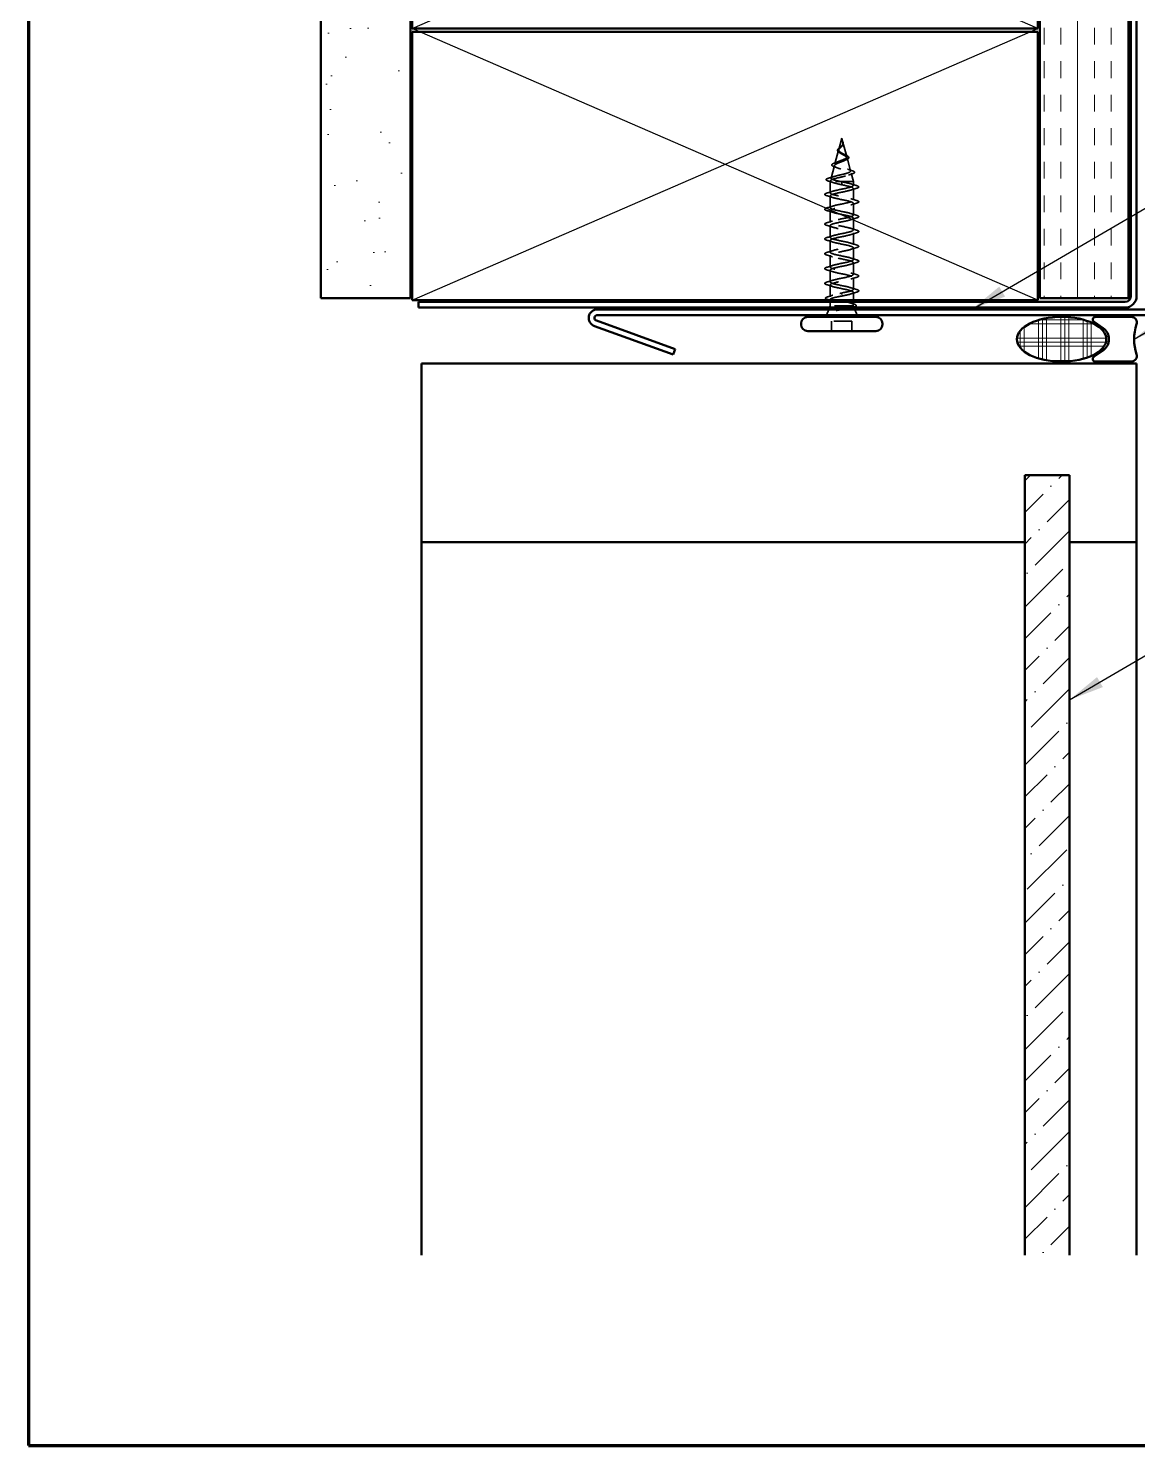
# Model space of a CAD drawing. Header units: inches. Extents: x 0.6 to 33.4, y 0.6 to 21.4.
# Drawn here: x 0.6 to 6.8, y 0.6 to 8.53 of the extents above; entities that cross this region are included whole.
import ezdxf

# ---------------------------------------------------------------- set-up
doc = ezdxf.new("R2010")
doc.units = ezdxf.units.IN
doc.header["$LTSCALE"] = 2
doc.header["$MEASUREMENT"] = 0
doc.linetypes.add('DASHED', pattern=[0.2067, 0.1654, -0.0413])
for name, color, linetype, lineweight in [('Border (ANSI)', 7, 'Continuous', 70), ('Hatch (ANSI)', 7, 'Continuous', 18), ('Hidden (ANSI)', 7, 'DASHED', 35), ('Sketch Geometry (ANSI)', 7, 'Continuous', 25), ('Symbol (ANSI)', 7, 'Continuous', 25), ('Visible (ANSI)', 7, 'Continuous', 50)]:
    doc.layers.add(name, color=color, linetype=linetype, lineweight=lineweight)
doc.styles.add('Note Text (ANSI)', font='tahoma.ttf')
doc.dimstyles.new('Default (ANSI)$7', dxfattribs={"dimscale": 2, "dimtxt": 0.12, "dimasz": 0.098425, "dimexe": 0.125, "dimexo": 0.0625, "dimgap": 0.031496, "dimtad": 0, "dimtih": 1, "dimtoh": 1, "dimrnd": 1e-08, "dimzin": 4, "dimdsep": 46, "dimtxsty": 'Note Text (ANSI)', "dimcen": 0.09, "dimdle": 0.393701, "dimclrd": 256, "dimclre": 256, "dimclrt": 256, "dimadec": 0, "dimazin": 1, "dimtfac": 1, "dimtofl": 0, "dimtmove": 0, "dimatfit": 3, "dimfxl": 0, "dimtolj": 1, "dimtzin": 4, "dimlwd": -1, "dimlwe": -1, "dimarcsym": 0})

# ---------------------------------------------------------------- blocks, each defined once
blk = doc.blocks.new('Borders ATAS A Border')
at = {"layer": 'Border (ANSI)'}
for p, q in [((0.3, 10.7), (0.3, 0.3)), ((0.3, 0.3), (16.7, 0.3))]:
    blk.add_line(p, q, dxfattribs=at)

msp = doc.modelspace()

# ---------------------------------------------------------------- hatches: boundary and pattern name
at = {"layer": 'Hatch (ANSI)', "true_color": 0x804000}
h = msp.add_hatch(dxfattribs=at)
h.set_pattern_fill('AR-SAND', color=36, scale=0.25, angle=45, style=0)
h.paths.add_polyline_path([(2.73677, 18.31394), (2.73677, 7.01811), (2.23677, 7.01811), (2.23677, 18.31394)])
h = msp.add_hatch(dxfattribs=at)
h.set_pattern_fill('INSUL', color=36, scale=0.75, angle=90, style=0)
h.paths.add_polyline_path([(6.75677, 18.31394), (6.75677, 7.01811), (6.25677, 7.01811), (6.25677, 18.31394)])
at = {"layer": 'Hatch (ANSI)'}
h = msp.add_hatch(dxfattribs=at)
h.set_pattern_fill('CUST29', color=256, angle=45, style=0, pattern_type=2)
h.set_pattern_definition([(90, (0, 0), (-0.125, 2e-17), []), (90, (0.0221, 0.0221), (-0.125, 2e-17), []), (90, (0.0442, 0.0442), (-0.125, 2e-17), []), (180, (0, 0), (-2e-17, -0.125), []), (180, (0.0221, 0.0221), (-2e-17, -0.125), []), (180, (0.0442, 0.0442), (-2e-17, -0.125), [])])
edge = h.paths.add_edge_path()
edge.add_ellipse((6.37931, 6.78911), major_axis=(0.25, 0), ratio=0.5, start_angle=0, end_angle=360)
at = {"layer": 'Hatch (ANSI)', "true_color": 0x0080ff}
h = msp.add_hatch(dxfattribs=at)
h.set_pattern_fill('ANSI36', color=150, style=0)
h.paths.add_polyline_path([(6.17377, 1.6649), (6.17377, 6.02911), (6.42377, 6.02911), (6.42377, 1.6649)])

# ---------------------------------------------------------------- linework, layer by layer
at = {"layer": 'Hidden (ANSI)', "ltscale": 0.062337}
msp.add_line((5.14963, 7.91411), (5.13269, 7.85078), dxfattribs=at)
at = {"layer": 'Hidden (ANSI)', "ltscale": 0.022741}
msp.add_line((5.14963, 7.91411), (5.15583, 7.89094), dxfattribs=at)
at = {"layer": 'Hidden (ANSI)', "ltscale": 0.077103}
msp.add_line((5.15637, 7.88893), (5.17731, 7.81061), dxfattribs=at)
at = {"layer": 'Hidden (ANSI)', "ltscale": 0.074634}
msp.add_line((5.13148, 7.84626), (5.1112, 7.77045), dxfattribs=at)
at = {"layer": 'Hidden (ANSI)', "ltscale": 0.072171}
msp.add_line((5.17919, 7.8036), (5.1988, 7.73029), dxfattribs=at)
at = {"layer": 'Hidden (ANSI)', "ltscale": 0.069707}
msp.add_line((5.10866, 7.76093), (5.08971, 7.69012), dxfattribs=at)
at = {"layer": 'Hidden (ANSI)', "ltscale": 0.046387}
msp.add_line((5.20202, 7.71827), (5.21463, 7.67111), dxfattribs=at)
at = {"layer": 'Hidden (ANSI)', "ltscale": 0.004328}
msp.add_line((5.08583, 7.6756), (5.08463, 7.67111), dxfattribs=at)
at = {"layer": 'Hidden (ANSI)', "ltscale": 0.194373}
msp.add_line((5.21463, 7.67111), (5.08463, 7.67111), dxfattribs=at)
at = {"layer": 'Hidden (ANSI)', "ltscale": 0.060136}
msp.add_line((5.08463, 7.60786), (5.08463, 7.67111), dxfattribs=at)
at = {"layer": 'Hidden (ANSI)', "ltscale": 0.028664}
for p, q in [((5.14963, 7.66258), (5.14963, 7.67011)), ((5.14963, 7.65311), (5.14963, 7.66064))]:
    msp.add_line(p, q, dxfattribs=at)
at = {"layer": 'Hidden (ANSI)', "ltscale": 0.002412}
for p, q in [((5.14963, 7.66064), (5.14963, 7.66258)), ((5.14963, 7.04008), (5.14963, 7.03814))]:
    msp.add_line(p, q, dxfattribs=at)
at = {"layer": 'Hidden (ANSI)', "ltscale": 0.020614}
msp.add_line((5.21463, 7.64936), (5.21463, 7.67111), dxfattribs=at)
at = {"layer": 'Hidden (ANSI)', "ltscale": 0.062755}
for p, q in [((5.21463, 7.56636), (5.21463, 7.63236)), ((5.08463, 7.52486), (5.08463, 7.59086)), ((5.21463, 7.48336), (5.21463, 7.54936)), ((5.08463, 7.44186), (5.08463, 7.50786)), ((5.21463, 7.40036), (5.21463, 7.46636)), ((5.08463, 7.35886), (5.08463, 7.42486)), ((5.21463, 7.31736), (5.21463, 7.38336)), ((5.08463, 7.27586), (5.08463, 7.34186)), ((5.21463, 7.23436), (5.21463, 7.30036)), ((5.08463, 7.19286), (5.08463, 7.25886)), ((5.21463, 7.15136), (5.21463, 7.21736)), ((5.08463, 7.10986), (5.08463, 7.17586)), ((5.21463, 7.06836), (5.21463, 7.13436))]:
    msp.add_line(p, q, dxfattribs=at)
at = {"layer": 'Hidden (ANSI)', "ltscale": 0.063883}
msp.add_line((5.08463, 7.02568), (5.08463, 7.09286), dxfattribs=at)
at = {"layer": 'Hidden (ANSI)', "ltscale": 0.002695}
msp.add_line((5.08463, 7.00811), (5.08463, 7.01105), dxfattribs=at)
at = {"layer": 'Hidden (ANSI)', "ltscale": 0.020852}
msp.add_line((5.08463, 6.97611), (5.08463, 6.99811), dxfattribs=at)
at = {"layer": 'Hidden (ANSI)', "ltscale": 0.041089}
msp.add_line((5.21463, 7.00811), (5.21463, 7.05136), dxfattribs=at)
at = {"layer": 'Hidden (ANSI)', "ltscale": 0.015427}
msp.add_line((5.21463, 6.98181), (5.21463, 6.99811), dxfattribs=at)
at = {"layer": 'Hidden (ANSI)', "ltscale": 0.032759}
for p, q in [((5.07657, 6.95611), (5.06366, 6.92411)), ((5.22269, 6.95611), (5.2356, 6.92411))]:
    msp.add_line(p, q, dxfattribs=at)
at = {"layer": 'Hidden (ANSI)', "ltscale": 0.010169}
msp.add_line((5.08463, 6.97611), (5.0806, 6.96611), dxfattribs=at)
at = {"layer": 'Hidden (ANSI)', "ltscale": 0.16912}
msp.add_line((5.2093, 6.97611), (5.08463, 6.97611), dxfattribs=at)
at = {"layer": 'Hidden (ANSI)', "ltscale": 0.004297}
msp.add_line((5.21098, 6.97611), (5.2093, 6.97611), dxfattribs=at)
at = {"layer": 'Hidden (ANSI)', "ltscale": 0.006265}
msp.add_line((5.21616, 6.97231), (5.21866, 6.96611), dxfattribs=at)
at = {"layer": 'Hidden (ANSI)', "ltscale": 0.107515}
msp.add_line((5.20613, 6.89011), (5.09313, 6.89011), dxfattribs=at)
at = {"layer": 'Hidden (ANSI)', "ltscale": 0.053232}
for p, q in [((5.09313, 6.83411), (5.09313, 6.89011)), ((5.20613, 6.83411), (5.20613, 6.89011))]:
    msp.add_line(p, q, dxfattribs=at)
at = {"layer": 'Hidden (ANSI)', "ltscale": 0.060472}
msp.add_open_spline([(5.13703, 7.83277), (5.13425, 7.83437), (5.13182, 7.83604), (5.12815, 7.83945), (5.12683, 7.84125), (5.12563, 7.84485), (5.12566, 7.84666), (5.12683, 7.85001), (5.12785, 7.85162), (5.13071, 7.8549), (5.13262, 7.85663), (5.13683, 7.86005), (5.13916, 7.86178), (5.14241, 7.86423), (5.14331, 7.86491), (5.1442, 7.8656)], degree=3, knots=[0, 0, 0, 0, 0.02871406, 0.02871406, 0.05661209, 0.05661209, 0.08235503, 0.08235503, 0.10555604, 0.10555604, 0.1295507, 0.1295507, 0.15224391, 0.15224391, 0.16083111, 0.16083111, 0.16083111, 0.16083111], dxfattribs=at)
at = {"layer": 'Hidden (ANSI)', "ltscale": 0.089656}
msp.add_open_spline([(5.15712, 7.88466), (5.15734, 7.88184), (5.1569, 7.87922), (5.15472, 7.87399), (5.15304, 7.87154), (5.14889, 7.86666), (5.14651, 7.86434), (5.14166, 7.85971), (5.13929, 7.85749), (5.13517, 7.85304), (5.13352, 7.8509), (5.13136, 7.84659), (5.13093, 7.8445), (5.1315, 7.84031), (5.13253, 7.83826), (5.13583, 7.8343), (5.13801, 7.83243), (5.14329, 7.82865), (5.14638, 7.82678), (5.14963, 7.82493)], degree=3, knots=[0, 0, 0, 0, 0.02542118, 0.02542118, 0.05061597, 0.05061597, 0.07599611, 0.07599611, 0.10184452, 0.10184452, 0.12835573, 0.12835573, 0.15566688, 0.15566688, 0.18387744, 0.18387744, 0.21097071, 0.21097071, 0.23938117, 0.23938117, 0.23938117, 0.23938117], dxfattribs=at)
at = {"layer": 'Hidden (ANSI)', "ltscale": 0.083957}
msp.add_open_spline([(5.14963, 7.8307), (5.14645, 7.83252), (5.14344, 7.83436), (5.13831, 7.83812), (5.13624, 7.83999), (5.13335, 7.8438), (5.13253, 7.8457), (5.13224, 7.84958), (5.13272, 7.85151), (5.13483, 7.85548), (5.13639, 7.85745), (5.14017, 7.86152), (5.14231, 7.86355), (5.14667, 7.86775), (5.1488, 7.86985), (5.15253, 7.87423), (5.15405, 7.87641), (5.1557, 7.88007), (5.15613, 7.88143), (5.1566, 7.88417), (5.15666, 7.88553), (5.15655, 7.88693)], degree=3, knots=[0, 0, 0, 0, 0.02818547, 0.02818547, 0.05535616, 0.05535616, 0.08155578, 0.08155578, 0.10684016, 0.10684016, 0.13128192, 0.13128192, 0.1549776, 0.1549776, 0.17805851, 0.17805851, 0.20070773, 0.20070773, 0.21389493, 0.21389493, 0.22660204, 0.22660204, 0.22660204, 0.22660204], dxfattribs=at)
at = {"layer": 'Hidden (ANSI)', "ltscale": 0.004115}
msp.add_open_spline([(5.1442, 7.8656), (5.145, 7.86622), (5.14573, 7.86685), (5.14638, 7.86749)], degree=3, dxfattribs=at)
at = {"layer": 'Hidden (ANSI)', "ltscale": 0.001758}
msp.add_open_spline([(5.15273, 7.87123), (5.15248, 7.87094), (5.15224, 7.87066), (5.15201, 7.87037)], degree=3, dxfattribs=at)
at = {"layer": 'Hidden (ANSI)', "ltscale": 0.018237}
msp.add_open_spline([(5.15815, 7.88587), (5.15846, 7.88393), (5.15838, 7.88199), (5.15745, 7.87831), (5.15662, 7.87652), (5.15472, 7.87358), (5.15377, 7.87239), (5.15273, 7.87123)], degree=3, knots=[0, 0, 0, 0, 0.018430565, 0.018430565, 0.036071151, 0.036071151, 0.04873514, 0.04873514, 0.04873514, 0.04873514], dxfattribs=at)
at = {"layer": 'Hidden (ANSI)', "ltscale": 0.014821}
msp.add_open_spline([(5.15474, 7.89431), (5.15414, 7.89595), (5.15359, 7.89724), (5.1533, 7.89789), (5.15324, 7.89801), (5.15319, 7.89811), (5.15318, 7.89813), (5.15316, 7.89816), (5.15315, 7.89817), (5.15315, 7.89817), (5.15315, 7.89818), (5.15314, 7.89818), (5.15314, 7.89818), (5.15314, 7.89818), (5.15314, 7.89818), (5.15314, 7.89818), (5.15314, 7.89817), (5.15314, 7.89817), (5.15314, 7.89817), (5.15314, 7.89817), (5.15314, 7.89816), (5.15314, 7.89814), (5.15315, 7.89812), (5.15318, 7.89798), (5.15325, 7.89777), (5.15339, 7.89737), (5.15354, 7.89697), (5.15393, 7.89593), (5.15416, 7.89533), (5.15526, 7.89245), (5.1561, 7.8902), (5.15662, 7.88792)], degree=3, knots=[0, 0, 0, 0, 0.01397013, 0.01397013, 0.01635801, 0.01635801, 0.01712636, 0.01712636, 0.01759978, 0.01759978, 0.01773598, 0.01773598, 0.01781809, 0.01781809, 0.01788584, 0.01788584, 0.01795891, 0.01795891, 0.01807628, 0.01807628, 0.01833703, 0.01833703, 0.01916095, 0.01916095, 0.02439922, 0.02439922, 0.04499316, 0.04499316, 0.07213098, 0.07213098, 0.1773839, 0.1773839, 0.1773839, 0.1773839], dxfattribs=at)
at = {"layer": 'Hidden (ANSI)', "ltscale": 0.013567}
msp.add_open_spline([(5.15323, 7.89804), (5.15421, 7.89607), (5.15524, 7.89413), (5.15692, 7.89042), (5.15759, 7.88862), (5.15804, 7.88654), (5.1581, 7.88621), (5.15815, 7.88587)], degree=3, knots=[0, 0, 0, 0, 0.016775095, 0.016775095, 0.033169004, 0.033169004, 0.03632094, 0.03632094, 0.03632094, 0.03632094], dxfattribs=at)
at = {"layer": 'Hidden (ANSI)', "ltscale": 0.007962}
msp.add_open_spline([(5.15655, 7.88693), (5.15647, 7.88793), (5.1563, 7.88894), (5.15574, 7.8914), (5.15528, 7.89284), (5.15474, 7.89431)], degree=3, knots=[0, 0, 0, 0, 0.009046419, 0.009046419, 0.021574315, 0.021574315, 0.021574315, 0.021574315], dxfattribs=at)
at = {"layer": 'Hidden (ANSI)', "ltscale": 0.003543}
msp.add_open_spline([(5.15662, 7.88792), (5.15674, 7.88739), (5.15684, 7.88687), (5.15701, 7.88578), (5.15708, 7.88522), (5.15712, 7.88466)], degree=3, knots=[0, 0, 0, 0, 0.0046577974, 0.0046577974, 0.0097216205, 0.0097216205, 0.0097216205, 0.0097216205], dxfattribs=at)
at = {"layer": 'Hidden (ANSI)', "ltscale": 0.504207}
msp.add_open_spline([(5.14963, 7.82493), (5.15319, 7.8229), (5.15686, 7.82094), (5.164, 7.817), (5.16736, 7.81507), (5.17317, 7.81117), (5.17551, 7.80926), (5.17873, 7.8054), (5.17951, 7.8035), (5.17929, 7.79966), (5.17823, 7.79778), (5.17434, 7.79397), (5.17149, 7.7921), (5.16436, 7.78831), (5.16012, 7.78645), (5.15084, 7.78269), (5.14588, 7.78083), (5.13595, 7.77708), (5.13111, 7.77524), (5.12229, 7.77151), (5.11844, 7.76967), (5.11236, 7.76595), (5.11025, 7.76411), (5.10816, 7.76041), (5.10827, 7.75858), (5.11079, 7.75489), (5.11323, 7.75307), (5.12022, 7.74938), (5.12473, 7.74756), (5.13526, 7.74389), (5.14119, 7.74207), (5.15368, 7.73841), (5.16011, 7.7366), (5.17257, 7.73294), (5.17845, 7.73113), (5.18878, 7.72748), (5.19309, 7.72568), (5.19946, 7.72203), (5.2014, 7.72023), (5.20255, 7.71659), (5.20167, 7.71479), (5.19712, 7.71116), (5.19343, 7.70936), (5.18365, 7.70573), (5.17761, 7.70394), (5.16394, 7.70031), (5.15643, 7.69852), (5.14092, 7.6949), (5.13308, 7.69311), (5.11816, 7.6895), (5.11125, 7.68771), (5.09937, 7.6841), (5.09456, 7.68231), (5.08822, 7.67894), (5.08643, 7.67738), (5.08535, 7.67423), (5.08613, 7.67267), (5.08815, 7.67111)], degree=3, knots=[0, 0, 0, 0, 0.0315308, 0.0315308, 0.0641805, 0.0641805, 0.0979786, 0.0979786, 0.1329491, 0.1329491, 0.1691118, 0.1691118, 0.2064833, 0.2064833, 0.2450775, 0.2450775, 0.2849064, 0.2849064, 0.3259802, 0.3259802, 0.3683075, 0.3683075, 0.4118959, 0.4118959, 0.4567522, 0.4567522, 0.5028821, 0.5028821, 0.5502906, 0.5502906, 0.5989824, 0.5989824, 0.6489613, 0.6489613, 0.7002309, 0.7002309, 0.7527945, 0.7527945, 0.8066547, 0.8066547, 0.8618141, 0.8618141, 0.918275, 0.918275, 0.9760395, 0.9760395, 1.0351092, 1.0351092, 1.095486, 1.095486, 1.1571712, 1.1571712, 1.2201662, 1.2201662, 1.2761521, 1.2761521, 1.3331843, 1.3331843, 1.3331843, 1.3331843], dxfattribs=at)
at = {"layer": 'Hidden (ANSI)', "ltscale": 0.544082}
msp.add_open_spline([(5.14418, 7.67111), (5.13572, 7.67279), (5.12759, 7.67446), (5.11306, 7.67785), (5.10677, 7.67953), (5.0969, 7.68291), (5.09336, 7.68459), (5.08947, 7.68798), (5.0891, 7.68966), (5.09155, 7.69305), (5.09428, 7.69473), (5.10242, 7.69813), (5.10769, 7.69981), (5.12003, 7.70321), (5.12693, 7.70489), (5.14138, 7.70829), (5.14876, 7.70998), (5.16298, 7.71338), (5.16968, 7.71507), (5.18148, 7.71848), (5.18649, 7.72017), (5.19414, 7.72358), (5.19676, 7.72527), (5.19928, 7.72869), (5.19922, 7.73038), (5.19645, 7.7338), (5.19385, 7.7355), (5.1865, 7.73893), (5.18189, 7.74062), (5.17135, 7.74406), (5.16557, 7.74576), (5.15368, 7.7492), (5.1477, 7.7509), (5.1364, 7.75435), (5.13119, 7.75605), (5.12226, 7.75951), (5.11859, 7.76122), (5.11332, 7.76468), (5.11171, 7.76639), (5.11073, 7.76986), (5.11131, 7.77158), (5.11452, 7.77506), (5.11706, 7.77679), (5.12369, 7.78028), (5.12765, 7.78201), (5.13638, 7.78551), (5.14102, 7.78725), (5.15027, 7.79077), (5.15478, 7.79251), (5.16298, 7.79604), (5.1666, 7.79779), (5.17244, 7.80134), (5.17463, 7.8031), (5.17729, 7.80667), (5.17778, 7.80844), (5.17703, 7.81203), (5.17586, 7.81381), (5.1721, 7.81743), (5.16961, 7.81922), (5.1641, 7.82266), (5.16128, 7.82425), (5.15544, 7.82746), (5.1525, 7.82906), (5.14963, 7.8307)], degree=3, knots=[0, 0, 0, 0, 0.0662455, 0.0662455, 0.1312266, 0.1312266, 0.1949439, 0.1949439, 0.2573984, 0.2573984, 0.3185909, 0.3185909, 0.3785225, 0.3785225, 0.4371941, 0.4371941, 0.4946071, 0.4946071, 0.5507627, 0.5507627, 0.6056626, 0.6056626, 0.6593082, 0.6593082, 0.7117016, 0.7117016, 0.7628447, 0.7628447, 0.8127399, 0.8127399, 0.8613896, 0.8613896, 0.9087967, 0.9087967, 0.9549645, 0.9549645, 0.9998965, 0.9998965, 1.0435967, 1.0435967, 1.0860698, 1.0860698, 1.1273208, 1.1273208, 1.1673558, 1.1673558, 1.2061815, 1.2061815, 1.2438056, 1.2438056, 1.2802371, 1.2802371, 1.3154864, 1.3154864, 1.3495657, 1.3495657, 1.3824892, 1.3824892, 1.4142741, 1.4142741, 1.4412543, 1.4412543, 1.4671582, 1.4671582, 1.4671582, 1.4671582], dxfattribs=at)
at = {"layer": 'Hidden (ANSI)', "ltscale": 0.081692}
msp.add_open_spline([(5.1077, 7.75424), (5.10351, 7.75574), (5.10014, 7.75728), (5.09556, 7.76049), (5.09415, 7.76232), (5.09429, 7.76607), (5.09548, 7.76769), (5.0993, 7.77064), (5.10202, 7.77209), (5.10746, 7.77438), (5.10972, 7.77524), (5.1122, 7.7761)], degree=3, knots=[0, 0, 0, 0, 0.05135843, 0.05135843, 0.10223548, 0.10223548, 0.14712421, 0.14712421, 0.19129017, 0.19129017, 0.21725135, 0.21725135, 0.21725135, 0.21725135], dxfattribs=at)
at = {"layer": 'Hidden (ANSI)', "ltscale": 0.017258}
msp.add_open_spline([(5.1122, 7.7761), (5.11773, 7.77803), (5.12316, 7.78005), (5.12822, 7.7822)], degree=3, dxfattribs=at)
at = {"layer": 'Hidden (ANSI)', "ltscale": 0.006235}
msp.add_open_spline([(5.1413, 7.83008), (5.13999, 7.83099), (5.13855, 7.83189), (5.13703, 7.83277)], degree=3, dxfattribs=at)
at = {"layer": 'Hidden (ANSI)', "ltscale": 0.010901}
msp.add_open_spline([(5.16064, 7.82459), (5.16334, 7.82308), (5.16635, 7.82164), (5.1695, 7.82026)], degree=3, dxfattribs=at)
at = {"layer": 'Hidden (ANSI)', "ltscale": 0.010974}
msp.add_open_spline([(5.17585, 7.79377), (5.17262, 7.7924), (5.1695, 7.79099), (5.16659, 7.78951)], degree=3, dxfattribs=at)
at = {"layer": 'Hidden (ANSI)', "ltscale": 0.073601}
msp.add_open_spline([(5.1695, 7.82026), (5.17297, 7.81874), (5.17617, 7.81724), (5.18158, 7.81432), (5.18386, 7.81285), (5.18736, 7.80985), (5.18856, 7.80827), (5.18946, 7.80492), (5.18905, 7.80315), (5.18693, 7.80017), (5.18536, 7.79884), (5.18131, 7.79627), (5.17876, 7.79501), (5.17585, 7.79377)], degree=3, knots=[0, 0, 0, 0, 0.03175002, 0.03175002, 0.06375291, 0.06375291, 0.09788531, 0.09788531, 0.13242329, 0.13242329, 0.16389148, 0.16389148, 0.19582475, 0.19582475, 0.19582475, 0.19582475], dxfattribs=at)
at = {"layer": 'Hidden (ANSI)', "ltscale": 0.028509}
msp.add_open_spline([(5.07634, 7.69), (5.08589, 7.69281), (5.09541, 7.6957), (5.10471, 7.69877)], degree=3, dxfattribs=at)
at = {"layer": 'Hidden (ANSI)', "ltscale": 0.01577}
msp.add_open_spline([(5.1223, 7.74864), (5.11762, 7.75059), (5.11271, 7.75245), (5.1077, 7.75424)], degree=3, dxfattribs=at)
at = {"layer": 'Hidden (ANSI)', "ltscale": 0.023076}
msp.add_open_spline([(5.1826, 7.74029), (5.18988, 7.73765), (5.19747, 7.73517), (5.2051, 7.73278)], degree=3, dxfattribs=at)
at = {"layer": 'Hidden (ANSI)', "ltscale": 0.020481}
msp.add_open_spline([(5.20813, 7.71427), (5.20141, 7.71209), (5.19476, 7.70983), (5.18833, 7.70747)], degree=3, dxfattribs=at)
at = {"layer": 'Hidden (ANSI)', "ltscale": 0.086584}
msp.add_open_spline([(5.2051, 7.73278), (5.20983, 7.73131), (5.21363, 7.72983), (5.21895, 7.72684), (5.22066, 7.72527), (5.22111, 7.72145), (5.21975, 7.71975), (5.21536, 7.71691), (5.21218, 7.71558), (5.20813, 7.71427)], degree=3, knots=[0, 0, 0, 0, 0.05815934, 0.05815934, 0.11692964, 0.11692964, 0.1740838, 0.1740838, 0.23024531, 0.23024531, 0.23024531, 0.23024531], dxfattribs=at)
at = {"layer": 'Hidden (ANSI)', "ltscale": 0.089652}
msp.add_open_spline([(5.07429, 7.67395), (5.06941, 7.67543), (5.06594, 7.67691), (5.06307, 7.67947), (5.06245, 7.68049), (5.06245, 7.6834), (5.06395, 7.68483), (5.0686, 7.68745), (5.072, 7.68872), (5.07634, 7.69)], degree=3, knots=[0, 0, 0, 0, 0.07651785, 0.07651785, 0.11470873, 0.11470873, 0.17661331, 0.17661331, 0.23858222, 0.23858222, 0.23858222, 0.23858222], dxfattribs=at)
at = {"layer": 'Hidden (ANSI)', "ltscale": 0.031888}
for points in [[(5.06685, 7.60692), (5.07754, 7.61005), (5.0882, 7.61327), (5.09861, 7.61669)], [(5.20065, 7.65819), (5.21106, 7.65477), (5.22172, 7.65155), (5.23241, 7.64842)], [(5.23241, 7.63331), (5.22172, 7.63018), (5.21106, 7.62695), (5.20065, 7.62354)], [(5.09861, 7.58204), (5.0882, 7.58545), (5.07754, 7.58868), (5.06685, 7.59181)], [(5.06685, 7.52392), (5.07754, 7.52705), (5.0882, 7.53027), (5.09861, 7.53369)], [(5.20065, 7.57519), (5.21106, 7.57177), (5.22172, 7.56855), (5.23241, 7.56542)], [(5.23241, 7.55031), (5.22172, 7.54718), (5.21106, 7.54395), (5.20065, 7.54054)], [(5.09861, 7.49904), (5.0882, 7.50245), (5.07754, 7.50568), (5.06685, 7.50881)], [(5.20065, 7.49219), (5.21106, 7.48877), (5.22172, 7.48555), (5.23241, 7.48242)], [(5.23241, 7.46731), (5.22172, 7.46418), (5.21106, 7.46095), (5.20065, 7.45754)], [(5.06685, 7.44092), (5.07754, 7.44405), (5.0882, 7.44727), (5.09861, 7.45069)], [(5.09861, 7.41604), (5.0882, 7.41945), (5.07754, 7.42268), (5.06685, 7.42581)], [(5.20065, 7.40919), (5.21106, 7.40577), (5.22172, 7.40255), (5.23241, 7.39942)], [(5.23241, 7.38431), (5.22172, 7.38118), (5.21106, 7.37795), (5.20065, 7.37454)], [(5.06685, 7.35792), (5.07754, 7.36105), (5.0882, 7.36427), (5.09861, 7.36769)], [(5.09861, 7.33304), (5.0882, 7.33645), (5.07754, 7.33968), (5.06685, 7.34281)], [(5.20065, 7.32619), (5.21106, 7.32277), (5.22172, 7.31955), (5.23241, 7.31642)], [(5.23241, 7.30131), (5.22172, 7.29818), (5.21106, 7.29495), (5.20065, 7.29154)], [(5.06685, 7.27492), (5.07754, 7.27805), (5.0882, 7.28127), (5.09861, 7.28469)], [(5.09861, 7.25004), (5.0882, 7.25345), (5.07754, 7.25668), (5.06685, 7.25981)], [(5.20065, 7.24319), (5.21106, 7.23977), (5.22172, 7.23655), (5.23241, 7.23342)], [(5.23241, 7.21831), (5.22172, 7.21518), (5.21106, 7.21195), (5.20065, 7.20854)], [(5.06685, 7.19192), (5.07754, 7.19505), (5.0882, 7.19827), (5.09861, 7.20169)], [(5.09861, 7.16704), (5.0882, 7.17045), (5.07754, 7.17368), (5.06685, 7.17681)], [(5.20065, 7.16019), (5.21106, 7.15677), (5.22172, 7.15355), (5.23241, 7.15042)], [(5.23241, 7.13531), (5.22172, 7.13218), (5.21106, 7.12895), (5.20065, 7.12554)], [(5.06685, 7.10892), (5.07754, 7.11205), (5.0882, 7.11527), (5.09861, 7.11869)], [(5.09861, 7.08404), (5.0882, 7.08745), (5.07754, 7.09068), (5.06685, 7.09381)], [(5.20065, 7.07719), (5.21106, 7.07377), (5.22172, 7.07055), (5.23241, 7.06742)], [(5.23241, 7.05231), (5.22172, 7.04918), (5.21106, 7.04595), (5.20065, 7.04254)]]:
    msp.add_open_spline(points, degree=3, dxfattribs=at)
at = {"layer": 'Hidden (ANSI)', "ltscale": 0.02659}
msp.add_open_spline([(5.10052, 7.66554), (5.09194, 7.66847), (5.08314, 7.67125), (5.07429, 7.67395)], degree=3, dxfattribs=at)
at = {"layer": 'Hidden (ANSI)', "ltscale": 1.076982}
for points, knots in [([(5.14963, 7.04761), (5.17639, 7.05305), (5.20219, 7.05849), (5.21101, 7.06393), (5.21982, 7.06937), (5.21101, 7.07481), (5.19005, 7.08025), (5.16909, 7.08569), (5.13749, 7.09113), (5.11487, 7.09657), (5.09225, 7.10201), (5.08025, 7.10745), (5.08632, 7.11288), (5.09239, 7.11832), (5.11609, 7.12376), (5.1427, 7.1292), (5.16931, 7.13464), (5.19692, 7.14008), (5.20837, 7.14552), (5.21983, 7.15096), (5.21431, 7.1564), (5.19524, 7.16184), (5.17618, 7.16728), (5.14494, 7.17272), (5.12092, 7.17816), (5.09691, 7.1836), (5.08186, 7.18903), (5.08511, 7.19447), (5.08837, 7.19991), (5.1097, 7.20535), (5.13585, 7.21079), (5.16201, 7.21623), (5.1911, 7.22167), (5.20507, 7.22711), (5.21904, 7.23255), (5.21688, 7.23799), (5.19992, 7.24343), (5.18296, 7.24887), (5.15244, 7.25431), (5.1273, 7.25975), (5.10217, 7.26518), (5.08423, 7.27062), (5.08464, 7.27606), (5.08504, 7.2815), (5.10376, 7.28694), (5.12916, 7.29238), (5.15456, 7.29782), (5.18482, 7.30326), (5.20114, 7.3087), (5.21746, 7.31414), (5.21868, 7.31958), (5.20402, 7.32502), (5.18937, 7.33046), (5.15991, 7.33589), (5.13394, 7.34133), (5.10796, 7.34677), (5.08735, 7.35221), (5.0849, 7.35765), (5.08245, 7.36309), (5.09834, 7.36853), (5.1227, 7.37397), (5.14706, 7.37941), (5.17813, 7.38485), (5.19662, 7.39029), (5.21511, 7.39573), (5.21969, 7.40117), (5.20751, 7.40661), (5.19532, 7.41204), (5.16726, 7.41748), (5.14075, 7.42292), (5.11424, 7.42836), (5.09118, 7.4338), (5.08591, 7.43924), (5.08063, 7.44468), (5.09351, 7.45012), (5.11655, 7.45556), (5.13958, 7.461), (5.17112, 7.46644), (5.19157, 7.47188), (5.21202, 7.47732), (5.2199, 7.48276), (5.21033, 7.48819), (5.20076, 7.49363), (5.17442, 7.49907), (5.14766, 7.50451), (5.12091, 7.50995), (5.09568, 7.51539), (5.08764, 7.52083), (5.07959, 7.52627), (5.08932, 7.53171), (5.11077, 7.53715), (5.13223, 7.54259), (5.16386, 7.54803), (5.18603, 7.55347), (5.20821, 7.55891), (5.21932, 7.56434), (5.21246, 7.56978), (5.20561, 7.57522), (5.18129, 7.58066), (5.1546, 7.5861), (5.12792, 7.59154), (5.10079, 7.59698), (5.09007, 7.60242), (5.07935, 7.60786), (5.08581, 7.6133), (5.10544, 7.61874), (5.12506, 7.62418), (5.15644, 7.62962), (5.18009, 7.63506), (5.20373, 7.64049), (5.21794, 7.64593), (5.21388, 7.65137), (5.20982, 7.65681), (5.1878, 7.66225), (5.16148, 7.66769), (5.15758, 7.6685), (5.1536, 7.66931), (5.14963, 7.67011)], [0, 0, 0, 0, 1.2352769, 1.2352769, 1.2352769, 2.4705539, 2.4705539, 2.4705539, 3.7058308, 3.7058308, 3.7058308, 4.9411078, 4.9411078, 4.9411078, 6.1763847, 6.1763847, 6.1763847, 7.4116617, 7.4116617, 7.4116617, 8.6469386, 8.6469386, 8.6469386, 9.8822156, 9.8822156, 9.8822156, 11.1174925, 11.1174925, 11.1174925, 12.3527695, 12.3527695, 12.3527695, 13.5880464, 13.5880464, 13.5880464, 14.8233233, 14.8233233, 14.8233233, 16.0586003, 16.0586003, 16.0586003, 17.2938772, 17.2938772, 17.2938772, 18.5291542, 18.5291542, 18.5291542, 19.7644311, 19.7644311, 19.7644311, 20.9997081, 20.9997081, 20.9997081, 22.234985, 22.234985, 22.234985, 23.470262, 23.470262, 23.470262, 24.7055389, 24.7055389, 24.7055389, 25.9408158, 25.9408158, 25.9408158, 27.1760928, 27.1760928, 27.1760928, 28.4113697, 28.4113697, 28.4113697, 29.6466467, 29.6466467, 29.6466467, 30.8819236, 30.8819236, 30.8819236, 32.1172006, 32.1172006, 32.1172006, 33.3524775, 33.3524775, 33.3524775, 34.5877545, 34.5877545, 34.5877545, 35.8230314, 35.8230314, 35.8230314, 37.0583084, 37.0583084, 37.0583084, 38.2935853, 38.2935853, 38.2935853, 39.5288622, 39.5288622, 39.5288622, 40.7641392, 40.7641392, 40.7641392, 41.9994161, 41.9994161, 41.9994161, 43.2346931, 43.2346931, 43.2346931, 44.46997, 44.46997, 44.46997, 45.705247, 45.705247, 45.705247, 46.9405239, 46.9405239, 46.9405239, 47.1238898, 47.1238898, 47.1238898, 47.1238898]), ([(5.14963, 7.65311), (5.17639, 7.64767), (5.20219, 7.64223), (5.21101, 7.6368), (5.21982, 7.63136), (5.21101, 7.62592), (5.19005, 7.62048), (5.16909, 7.61504), (5.13749, 7.6096), (5.11487, 7.60416), (5.09225, 7.59872), (5.08025, 7.59328), (5.08632, 7.58784), (5.09239, 7.5824), (5.11609, 7.57696), (5.1427, 7.57152), (5.16931, 7.56608), (5.19692, 7.56065), (5.20837, 7.55521), (5.21983, 7.54977), (5.21431, 7.54433), (5.19524, 7.53889), (5.17618, 7.53345), (5.14494, 7.52801), (5.12092, 7.52257), (5.09691, 7.51713), (5.08186, 7.51169), (5.08511, 7.50625), (5.08837, 7.50081), (5.1097, 7.49537), (5.13585, 7.48993), (5.16201, 7.4845), (5.1911, 7.47906), (5.20507, 7.47362), (5.21904, 7.46818), (5.21688, 7.46274), (5.19992, 7.4573), (5.18296, 7.45186), (5.15244, 7.44642), (5.1273, 7.44098), (5.10217, 7.43554), (5.08423, 7.4301), (5.08464, 7.42466), (5.08504, 7.41922), (5.10376, 7.41378), (5.12916, 7.40835), (5.15456, 7.40291), (5.18482, 7.39747), (5.20114, 7.39203), (5.21746, 7.38659), (5.21868, 7.38115), (5.20402, 7.37571), (5.18937, 7.37027), (5.15991, 7.36483), (5.13394, 7.35939), (5.10796, 7.35395), (5.08735, 7.34851), (5.0849, 7.34307), (5.08245, 7.33763), (5.09834, 7.3322), (5.1227, 7.32676), (5.14706, 7.32132), (5.17813, 7.31588), (5.19662, 7.31044), (5.21511, 7.305), (5.21969, 7.29956), (5.20751, 7.29412), (5.19532, 7.28868), (5.16726, 7.28324), (5.14075, 7.2778), (5.11424, 7.27236), (5.09118, 7.26692), (5.08591, 7.26149), (5.08063, 7.25605), (5.09351, 7.25061), (5.11655, 7.24517), (5.13958, 7.23973), (5.17112, 7.23429), (5.19157, 7.22885), (5.21202, 7.22341), (5.2199, 7.21797), (5.21033, 7.21253), (5.20076, 7.20709), (5.17442, 7.20165), (5.14766, 7.19621), (5.12091, 7.19077), (5.09568, 7.18534), (5.08764, 7.1799), (5.07959, 7.17446), (5.08932, 7.16902), (5.11077, 7.16358), (5.13223, 7.15814), (5.16386, 7.1527), (5.18603, 7.14726), (5.20821, 7.14182), (5.21932, 7.13638), (5.21246, 7.13094), (5.20561, 7.1255), (5.18129, 7.12006), (5.1546, 7.11462), (5.12792, 7.10919), (5.10079, 7.10375), (5.09007, 7.09831), (5.07935, 7.09287), (5.08581, 7.08743), (5.10544, 7.08199), (5.12506, 7.07655), (5.15644, 7.07111), (5.18009, 7.06567), (5.20373, 7.06023), (5.21794, 7.05479), (5.21388, 7.04935), (5.20982, 7.04391), (5.1878, 7.03847), (5.16148, 7.03304), (5.15758, 7.03223), (5.1536, 7.03142), (5.14963, 7.03061)], [-47.1238898, -47.1238898, -47.1238898, -47.1238898, -45.8886129, -45.8886129, -45.8886129, -44.6533359, -44.6533359, -44.6533359, -43.418059, -43.418059, -43.418059, -42.182782, -42.182782, -42.182782, -40.9475051, -40.9475051, -40.9475051, -39.7122281, -39.7122281, -39.7122281, -38.4769512, -38.4769512, -38.4769512, -37.2416742, -37.2416742, -37.2416742, -36.0063973, -36.0063973, -36.0063973, -34.7711204, -34.7711204, -34.7711204, -33.5358434, -33.5358434, -33.5358434, -32.3005665, -32.3005665, -32.3005665, -31.0652895, -31.0652895, -31.0652895, -29.8300126, -29.8300126, -29.8300126, -28.5947356, -28.5947356, -28.5947356, -27.3594587, -27.3594587, -27.3594587, -26.1241817, -26.1241817, -26.1241817, -24.8889048, -24.8889048, -24.8889048, -23.6536278, -23.6536278, -23.6536278, -22.4183509, -22.4183509, -22.4183509, -21.183074, -21.183074, -21.183074, -19.947797, -19.947797, -19.947797, -18.7125201, -18.7125201, -18.7125201, -17.4772431, -17.4772431, -17.4772431, -16.2419662, -16.2419662, -16.2419662, -15.0066892, -15.0066892, -15.0066892, -13.7714123, -13.7714123, -13.7714123, -12.5361353, -12.5361353, -12.5361353, -11.3008584, -11.3008584, -11.3008584, -10.0655815, -10.0655815, -10.0655815, -8.8303045, -8.8303045, -8.8303045, -7.5950276, -7.5950276, -7.5950276, -6.3597506, -6.3597506, -6.3597506, -5.1244737, -5.1244737, -5.1244737, -3.8891967, -3.8891967, -3.8891967, -2.6539198, -2.6539198, -2.6539198, -1.4186428, -1.4186428, -1.4186428, -0.1833659, -0.1833659, -0.1833659, 0, 0, 0, 0])]:
    msp.add_open_spline(points, degree=3, knots=knots, dxfattribs=at)
at = {"layer": 'Hidden (ANSI)', "ltscale": 0.078553}
msp.add_open_spline([(5.08815, 7.67111), (5.09097, 7.66918), (5.0954, 7.66726), (5.10697, 7.66338), (5.11398, 7.66147), (5.12616, 7.65846), (5.1307, 7.65739), (5.14006, 7.65525), (5.14484, 7.65418), (5.14963, 7.65311)], degree=3, knots=[0, 0, 0, 0, 0.06772236, 0.06772236, 0.13544473, 0.13544473, 0.17287087, 0.17287087, 0.21029702, 0.21029702, 0.21029702, 0.21029702], dxfattribs=at)
at = {"layer": 'Hidden (ANSI)', "ltscale": 0.005187}
msp.add_open_spline([(5.14963, 7.67011), (5.14781, 7.67045), (5.14599, 7.67078), (5.14418, 7.67111)], degree=3, dxfattribs=at)
at = {"layer": 'Hidden (ANSI)', "ltscale": 0.090851}
for points in [[(5.23241, 7.64842), (5.23748, 7.64693), (5.24104, 7.64547), (5.24399, 7.64295), (5.24465, 7.64194), (5.2446, 7.63898), (5.24298, 7.63759), (5.2385, 7.63529), (5.23578, 7.6343), (5.23241, 7.63331)], [(5.06685, 7.59181), (5.06178, 7.5933), (5.05822, 7.59475), (5.05527, 7.59727), (5.05461, 7.59828), (5.05466, 7.60124), (5.05628, 7.60263), (5.06076, 7.60493), (5.06348, 7.60593), (5.06685, 7.60692)], [(5.23241, 7.56542), (5.23748, 7.56393), (5.24104, 7.56247), (5.24399, 7.55995), (5.24465, 7.55894), (5.2446, 7.55598), (5.24298, 7.55459), (5.2385, 7.55229), (5.23578, 7.5513), (5.23241, 7.55031)], [(5.06685, 7.50881), (5.06178, 7.5103), (5.05822, 7.51175), (5.05527, 7.51427), (5.05461, 7.51528), (5.05466, 7.51824), (5.05628, 7.51963), (5.06076, 7.52193), (5.06348, 7.52293), (5.06685, 7.52392)], [(5.23241, 7.48242), (5.23748, 7.48093), (5.24104, 7.47947), (5.24399, 7.47695), (5.24465, 7.47594), (5.2446, 7.47298), (5.24298, 7.47159), (5.2385, 7.46929), (5.23578, 7.4683), (5.23241, 7.46731)], [(5.06685, 7.42581), (5.06178, 7.4273), (5.05822, 7.42875), (5.05527, 7.43127), (5.05461, 7.43228), (5.05466, 7.43524), (5.05628, 7.43663), (5.06076, 7.43893), (5.06348, 7.43993), (5.06685, 7.44092)], [(5.23241, 7.39942), (5.23748, 7.39793), (5.24104, 7.39647), (5.24399, 7.39395), (5.24465, 7.39294), (5.2446, 7.38998), (5.24298, 7.38859), (5.2385, 7.38629), (5.23578, 7.3853), (5.23241, 7.38431)], [(5.06685, 7.34281), (5.06178, 7.3443), (5.05822, 7.34575), (5.05527, 7.34827), (5.05461, 7.34928), (5.05466, 7.35224), (5.05628, 7.35363), (5.06076, 7.35593), (5.06348, 7.35693), (5.06685, 7.35792)], [(5.23241, 7.31642), (5.23748, 7.31493), (5.24104, 7.31347), (5.24399, 7.31095), (5.24465, 7.30994), (5.2446, 7.30698), (5.24298, 7.30559), (5.2385, 7.30329), (5.23578, 7.3023), (5.23241, 7.30131)], [(5.06685, 7.25981), (5.06178, 7.2613), (5.05822, 7.26275), (5.05527, 7.26527), (5.05461, 7.26628), (5.05466, 7.26924), (5.05628, 7.27063), (5.06076, 7.27293), (5.06348, 7.27393), (5.06685, 7.27492)], [(5.23241, 7.23342), (5.23748, 7.23193), (5.24104, 7.23047), (5.24399, 7.22795), (5.24465, 7.22694), (5.2446, 7.22398), (5.24298, 7.22259), (5.2385, 7.22029), (5.23578, 7.2193), (5.23241, 7.21831)], [(5.06685, 7.17681), (5.06178, 7.1783), (5.05822, 7.17975), (5.05527, 7.18227), (5.05461, 7.18328), (5.05466, 7.18624), (5.05628, 7.18763), (5.06076, 7.18993), (5.06348, 7.19093), (5.06685, 7.19192)], [(5.23241, 7.15042), (5.23748, 7.14893), (5.24104, 7.14747), (5.24399, 7.14495), (5.24465, 7.14394), (5.2446, 7.14098), (5.24298, 7.13959), (5.2385, 7.13729), (5.23578, 7.1363), (5.23241, 7.13531)], [(5.06685, 7.09381), (5.06178, 7.0953), (5.05822, 7.09675), (5.05527, 7.09927), (5.05461, 7.10028), (5.05466, 7.10324), (5.05628, 7.10463), (5.06076, 7.10693), (5.06348, 7.10793), (5.06685, 7.10892)], [(5.23241, 7.06742), (5.23748, 7.06593), (5.24104, 7.06447), (5.24399, 7.06195), (5.24465, 7.06094), (5.2446, 7.05798), (5.24298, 7.05659), (5.2385, 7.05429), (5.23578, 7.0533), (5.23241, 7.05231)]]:
    msp.add_open_spline(points, degree=3, knots=[0, 0, 0, 0, 0.08068206, 0.08068206, 0.12137804, 0.12137804, 0.18811443, 0.18811443, 0.24184971, 0.24184971, 0.24184971, 0.24184971], dxfattribs=at)
at = {"layer": 'Hidden (ANSI)', "ltscale": 0.090199}
msp.add_open_spline([(5.07232, 7.01077), (5.06728, 7.01225), (5.0636, 7.01372), (5.06033, 7.01611), (5.05956, 7.01698), (5.05877, 7.02), (5.06036, 7.0218), (5.06496, 7.02432), (5.06774, 7.02537), (5.07122, 7.02642)], degree=3, knots=[0, 0, 0, 0, 0.07549597, 0.07549597, 0.11358326, 0.11358326, 0.18511439, 0.18511439, 0.2400252, 0.2400252, 0.2400252, 0.2400252], dxfattribs=at)
at = {"layer": 'Hidden (ANSI)', "ltscale": 0.028762}
msp.add_open_spline([(5.07122, 7.02642), (5.08083, 7.02929), (5.09039, 7.03226), (5.09972, 7.03539)], degree=3, dxfattribs=at)
at = {"layer": 'Hidden (ANSI)', "ltscale": 0.008828}
msp.add_open_spline([(5.08125, 7.00811), (5.07828, 7.00901), (5.0753, 7.00989), (5.07232, 7.01077)], degree=3, dxfattribs=at)
at = {"layer": 'Hidden (ANSI)', "ltscale": 0.324094}
msp.add_open_spline([(5.2093, 6.97611), (5.21273, 6.97797), (5.21454, 6.97981), (5.21471, 6.98354), (5.21306, 6.98538), (5.2065, 6.9891), (5.20165, 6.99094), (5.18939, 6.99466), (5.1821, 6.9965), (5.16605, 7.00022), (5.15746, 7.00206), (5.14014, 7.00578), (5.13159, 7.00762), (5.11572, 7.01134), (5.10855, 7.01319), (5.09661, 7.01691), (5.09194, 7.01875), (5.08579, 7.02247), (5.08437, 7.02431), (5.08497, 7.02803), (5.08701, 7.02987), (5.09428, 7.03359), (5.09945, 7.03543), (5.11178, 7.03902), (5.11867, 7.04073), (5.13364, 7.04418), (5.1416, 7.04589), (5.14963, 7.04761)], degree=3, knots=[0, 0, 0, 0, 0.06748173, 0.06748173, 0.13496346, 0.13496346, 0.20244519, 0.20244519, 0.26992692, 0.26992692, 0.33740864, 0.33740864, 0.40489037, 0.40489037, 0.4723721, 0.4723721, 0.53985383, 0.53985383, 0.60733556, 0.60733556, 0.67481729, 0.67481729, 0.74229902, 0.74229902, 0.8048716, 0.8048716, 0.86744418, 0.86744418, 0.86744418, 0.86744418], dxfattribs=at)
at = {"layer": 'Hidden (ANSI)', "ltscale": 0.275683}
msp.add_open_spline([(5.14963, 7.03061), (5.14101, 7.02896), (5.13248, 7.02733), (5.11658, 7.02402), (5.10937, 7.02239), (5.09727, 7.01908), (5.09251, 7.01745), (5.08609, 7.01415), (5.08451, 7.01251), (5.08477, 7.00921), (5.08661, 7.00757), (5.09351, 7.00427), (5.0985, 7.00263), (5.11096, 6.99933), (5.11832, 6.99769), (5.13441, 6.99439), (5.14299, 6.99275), (5.16022, 6.98945), (5.1687, 6.98782), (5.18439, 6.98451), (5.19145, 6.98288), (5.20033, 6.98037), (5.20301, 6.97952), (5.20761, 6.97782), (5.2095, 6.97697), (5.21098, 6.97611)], degree=3, knots=[0, 0, 0, 0, 0.06687142, 0.06687142, 0.13374283, 0.13374283, 0.20061425, 0.20061425, 0.26748567, 0.26748567, 0.33435708, 0.33435708, 0.4012285, 0.4012285, 0.46809992, 0.46809992, 0.53497133, 0.53497133, 0.60184275, 0.60184275, 0.66871417, 0.66871417, 0.70324308, 0.70324308, 0.737772, 0.737772, 0.737772, 0.737772], dxfattribs=at)
at = {"layer": 'Hidden (ANSI)', "ltscale": 0.012886}
msp.add_open_spline([(5.09749, 7.00308), (5.09323, 7.00444), (5.08894, 7.00578), (5.08463, 7.00709)], degree=3, dxfattribs=at)
at = {"layer": 'Hidden (ANSI)', "ltscale": 0.018879}
msp.add_open_spline([(5.19954, 6.99152), (5.20568, 6.98946), (5.21192, 6.98748), (5.2182, 6.98554)], degree=3, dxfattribs=at)
at = {"layer": 'Hidden (ANSI)', "ltscale": 0.088709}
msp.add_open_spline([(5.2182, 6.98554), (5.22302, 6.98405), (5.22658, 6.98256), (5.22975, 6.9801), (5.2305, 6.97921), (5.23128, 6.97624), (5.2299, 6.97442), (5.22644, 6.97227), (5.22511, 6.97162), (5.22165, 6.97018), (5.2194, 6.9694), (5.21683, 6.96862)], degree=3, knots=[0, 0, 0, 0, 0.0707422, 0.0707422, 0.10601969, 0.10601969, 0.17099056, 0.17099056, 0.2005585, 0.2005585, 0.23613752, 0.23613752, 0.23613752, 0.23613752], dxfattribs=at)
at = {"layer": 'Hidden (ANSI)', "ltscale": 0.014703}
msp.add_open_spline([(5.12819, 6.95131), (5.12618, 6.951), (5.12413, 6.95074), (5.12043, 6.95042), (5.11908, 6.95038), (5.11818, 6.95047), (5.11798, 6.9505), (5.11783, 6.95057), (5.1178, 6.95059), (5.11776, 6.95063), (5.11775, 6.95064), (5.11774, 6.95067), (5.11774, 6.95068), (5.11774, 6.9507), (5.11774, 6.95072), (5.11775, 6.95074), (5.11776, 6.95076), (5.11779, 6.9508), (5.11782, 6.95082), (5.11791, 6.9509), (5.118, 6.95095), (5.11843, 6.95116), (5.11896, 6.95133), (5.12007, 6.95165), (5.12086, 6.95184), (5.1216, 6.952)], degree=3, knots=[0, 0, 0, 0, 0.015878436, 0.015878436, 0.030496322, 0.030496322, 0.033768739, 0.033768739, 0.034516096, 0.034516096, 0.034934038, 0.034934038, 0.035218632, 0.035218632, 0.035484827, 0.035484827, 0.035833283, 0.035833283, 0.03649102, 0.03649102, 0.038229075, 0.038229075, 0.045138635, 0.045138635, 0.057165667, 0.057165667, 0.057165667, 0.057165667], dxfattribs=at)
at = {"layer": 'Hidden (ANSI)', "ltscale": 0.018944}
msp.add_open_spline([(5.1216, 6.952), (5.12785, 6.95336), (5.13432, 6.95473), (5.14083, 6.95611)], degree=3, dxfattribs=at)
at = {"layer": 'Hidden (ANSI)', "ltscale": 0.030286}
msp.add_open_spline([(5.15949, 6.95611), (5.15679, 6.95569), (5.15406, 6.95527), (5.14357, 6.95365), (5.13576, 6.95248), (5.12819, 6.95131)], degree=3, knots=[0.316172256, 0.316172256, 0.316172256, 0.316172256, 0.33737749, 0.33737749, 0.39716778, 0.39716778, 0.39716778, 0.39716778], dxfattribs=at)
at = {"layer": 'Hidden (ANSI)', "ltscale": 0.042128}
msp.add_open_spline([(5.184, 6.96611), (5.18892, 6.96746), (5.19337, 6.96883), (5.20261, 6.97215), (5.20672, 6.97411), (5.2093, 6.97611)], degree=3, knots=[0.17048443, 0.17048443, 0.17048443, 0.17048443, 0.21768686, 0.21768686, 0.28372234, 0.28372234, 0.28372234, 0.28372234], dxfattribs=at)
at = {"layer": 'Hidden (ANSI)', "ltscale": 0.061402}
msp.add_open_spline([(5.21098, 6.97611), (5.21441, 6.97461), (5.21621, 6.97314), (5.21642, 6.97017), (5.21473, 6.9687), (5.21002, 6.96663), (5.20836, 6.96603), (5.20646, 6.96544)], degree=3, knots=[0, 0, 0, 0, 0.06713685, 0.06713685, 0.13596331, 0.13596331, 0.1644502, 0.1644502, 0.1644502, 0.1644502], dxfattribs=at)
at = {"layer": 'Hidden (ANSI)', "ltscale": 0.008144}
msp.add_open_spline([(5.21683, 6.96862), (5.21409, 6.9678), (5.21135, 6.96696), (5.20863, 6.96611)], degree=3, dxfattribs=at)
at = {"layer": 'Sketch Geometry (ANSI)', "color": 36, "true_color": 0x804000}
for p, q in [((2.74677, 8.52811), (6.24677, 10.04811)), ((6.24677, 8.52811), (2.74677, 10.04811)), ((2.74677, 7.00811), (6.24677, 8.52811)), ((6.24677, 7.00811), (2.74677, 8.52811))]:
    msp.add_line(p, q, dxfattribs=at)
at = {"layer": 'Visible (ANSI)', "color": 36, "true_color": 0x804000}
for p, q in [((2.23677, 7.01811), (2.23677, 18.31394)), ((2.73677, 7.01811), (2.73677, 18.31394)), ((6.25677, 7.01811), (6.25677, 18.31394)), ((6.75677, 7.01811), (6.75677, 18.31394)), ((2.74677, 10.02811), (2.74677, 8.52811)), ((6.24677, 8.52811), (6.24677, 10.02811)), ((2.74677, 8.52811), (6.24677, 8.52811)), ((6.24677, 8.50811), (2.74677, 8.50811)), ((2.74677, 8.50811), (2.74677, 7.00811)), ((6.24677, 7.00811), (6.24677, 8.50811)), ((2.23677, 7.01811), (2.73677, 7.01811)), ((2.74677, 7.00811), (6.24677, 7.00811)), ((6.25677, 7.01811), (6.75677, 7.01811))]:
    msp.add_line(p, q, dxfattribs=at)
at = {"layer": 'Visible (ANSI)', "color": 30, "true_color": 0xff8000}
for p, q in [((6.76677, 18.31394), (6.76677, 7.03011)), ((6.79877, 7.03011), (6.79877, 18.31394)), ((6.73477, 6.99811), (2.78277, 6.99811)), ((2.78277, 6.96611), (2.78277, 6.99811)), ((2.78277, 6.96611), (6.73477, 6.96611))]:
    msp.add_line(p, q, dxfattribs=at)
at = {"layer": 'Visible (ANSI)'}
for p, q in [((5.08463, 6.99811), (5.08463, 7.00811)), ((5.21463, 6.99811), (5.21463, 7.00811)), ((5.34013, 6.91411), (4.95913, 6.91411)), ((5.06366, 6.92411), (5.05963, 6.91411)), ((5.0806, 6.96611), (5.07657, 6.95611)), ((5.21866, 6.96611), (5.22269, 6.95611)), ((5.2356, 6.92411), (5.23963, 6.91411)), ((4.92213, 6.87111), (4.92213, 6.87711)), ((5.34013, 6.83411), (4.95913, 6.83411)), ((5.37713, 6.87111), (5.37713, 6.87711))]:
    msp.add_line(p, q, dxfattribs=at)
at = {"layer": 'Visible (ANSI)', "color": 1, "true_color": 0xff0000}
for p, q in [((7.92227, 6.95611), (3.78277, 6.95611)), ((3.78277, 6.92411), (7.92227, 6.92411)), ((3.76635, 6.86301), (4.20613, 6.70294)), ((4.21707, 6.73301), (3.7773, 6.89308)), ((4.20613, 6.70294), (4.21707, 6.73301))]:
    msp.add_line(p, q, dxfattribs=at)
at = {"layer": 'Visible (ANSI)', "color": 56, "true_color": 0x808000}
for p, q in [((6.76931, 6.91411), (6.56931, 6.91411)), ((6.56056, 6.88554), (6.6113, 6.85126)), ((6.6113, 6.72697), (6.56056, 6.69268)), ((6.56931, 6.66411), (6.76931, 6.66411))]:
    msp.add_line(p, q, dxfattribs=at)
at = {"layer": 'Visible (ANSI)', "color": 8, "true_color": 0x808080}
for p, q in [((2.79877, 6.65411), (6.79877, 6.65411)), ((2.79877, 5.65411), (2.79877, 6.65411)), ((6.79877, 6.65411), (6.79877, 5.65411)), ((2.79877, 1.6649), (2.79877, 5.65411)), ((6.17377, 5.65411), (2.79877, 5.65411)), ((6.79877, 5.65411), (6.42377, 5.65411)), ((6.79877, 1.6649), (6.79877, 5.65411))]:
    msp.add_line(p, q, dxfattribs=at)
at = {"layer": 'Visible (ANSI)', "color": 150, "true_color": 0x0080ff}
for p, q in [((6.17377, 6.02911), (6.42377, 6.02911)), ((6.17377, 6.02911), (6.17377, 1.6649)), ((6.42377, 1.6649), (6.42377, 6.02911))]:
    msp.add_line(p, q, dxfattribs=at)
at = {"layer": 'Visible (ANSI)', "color": 30, "true_color": 0xff8000}
for radius in [0.064, 0.032]:
    msp.add_arc((6.73477, 7.03011), radius, 270, 0, dxfattribs=at)
at = {"layer": 'Visible (ANSI)', "color": 1, "true_color": 0xff0000}
for radius in [0.048, 0.016]:
    msp.add_arc((3.78277, 6.90811), radius, 90, 250, dxfattribs=at)
at = {"layer": 'Visible (ANSI)'}
for centre, start, end in [((4.95913, 6.87711), 90, 180), ((5.34013, 6.87711), 0, 90), ((4.95913, 6.87111), 180, 270), ((5.34013, 6.87111), 270, 0)]:
    msp.add_arc(centre, 0.037, start, end, dxfattribs=at)
at = {"layer": 'Visible (ANSI)', "color": 56, "true_color": 0x808000}
for centre, radius, start, end in [((6.56931, 6.89849), 0.01562, 90, 235.952268), ((6.76931, 6.88286), 0.03125, 340.528779, 90), ((6.56931, 6.78911), 0.075, 304.047732, 55.952268), ((7.03447, 6.78911), 0.25, 160.528779, 199.471221), ((6.56931, 6.67974), 0.01562, 124.047732, 270), ((6.76931, 6.69536), 0.03125, 270, 19.471221)]:
    msp.add_arc(centre, radius, start, end, dxfattribs=at)
at = {"layer": 'Visible (ANSI)'}
msp.add_ellipse((6.37931, 6.78911), major_axis=(-0.25, 0), ratio=0.5, dxfattribs=at)
for points in [[(5.08463, 7.00709), (5.08351, 7.00743), (5.08238, 7.00777), (5.08125, 7.00811)], [(5.20863, 6.96611), (5.20791, 6.96589), (5.20718, 6.96566), (5.20646, 6.96544)]]:
    msp.add_open_spline(points, degree=3, dxfattribs=at)
for points, knots in [([(5.14083, 6.95611), (5.14401, 6.95679), (5.1472, 6.95747), (5.15977, 6.96018), (5.16887, 6.96222), (5.17952, 6.96491), (5.1818, 6.96551), (5.184, 6.96611)], [0.0509905, 0.0509905, 0.0509905, 0.0509905, 0.07588897, 0.07588897, 0.1494652, 0.1494652, 0.17048443, 0.17048443, 0.17048443, 0.17048443]), ([(5.20646, 6.96544), (5.20365, 6.96455), (5.2003, 6.96368), (5.1899, 6.96131), (5.18205, 6.95984), (5.16891, 6.95761), (5.16425, 6.95686), (5.15949, 6.95611)], [0.1644502, 0.1644502, 0.1644502, 0.1644502, 0.20647998, 0.20647998, 0.27868739, 0.27868739, 0.31617226, 0.31617226, 0.31617226, 0.31617226])]:
    msp.add_open_spline(points, degree=3, knots=knots, dxfattribs=at)

# ---------------------------------------------------------------- block references
at = {"xscale": 2, "yscale": 2, "zscale": 2}
msp.add_blockref('Borders ATAS A Border', (0, 0), dxfattribs=at)

# ---------------------------------------------------------------- leaders
at = {"layer": 'Symbol (ANSI)', "annotation_type": 0, "has_hookline": 1, "hookline_direction": 0}
for points, text_width in [([(5.87669, 6.95611), (12.08004, 10.57399), (12.27689, 10.57399)], 2.39178), ([(6.78447, 6.78911), (12.05902, 9.87075), (12.25587, 9.87075)], 3.51747), ([(6.42377, 4.77187), (12.10397, 8.0877), (12.30082, 8.0877)], 1.15487)]:
    msp.add_leader(points, dimstyle='Default (ANSI)$7', override={"dimtad": 0}, dxfattribs=dict(at, text_width=text_width))

doc.saveas('drawing.dxf')
